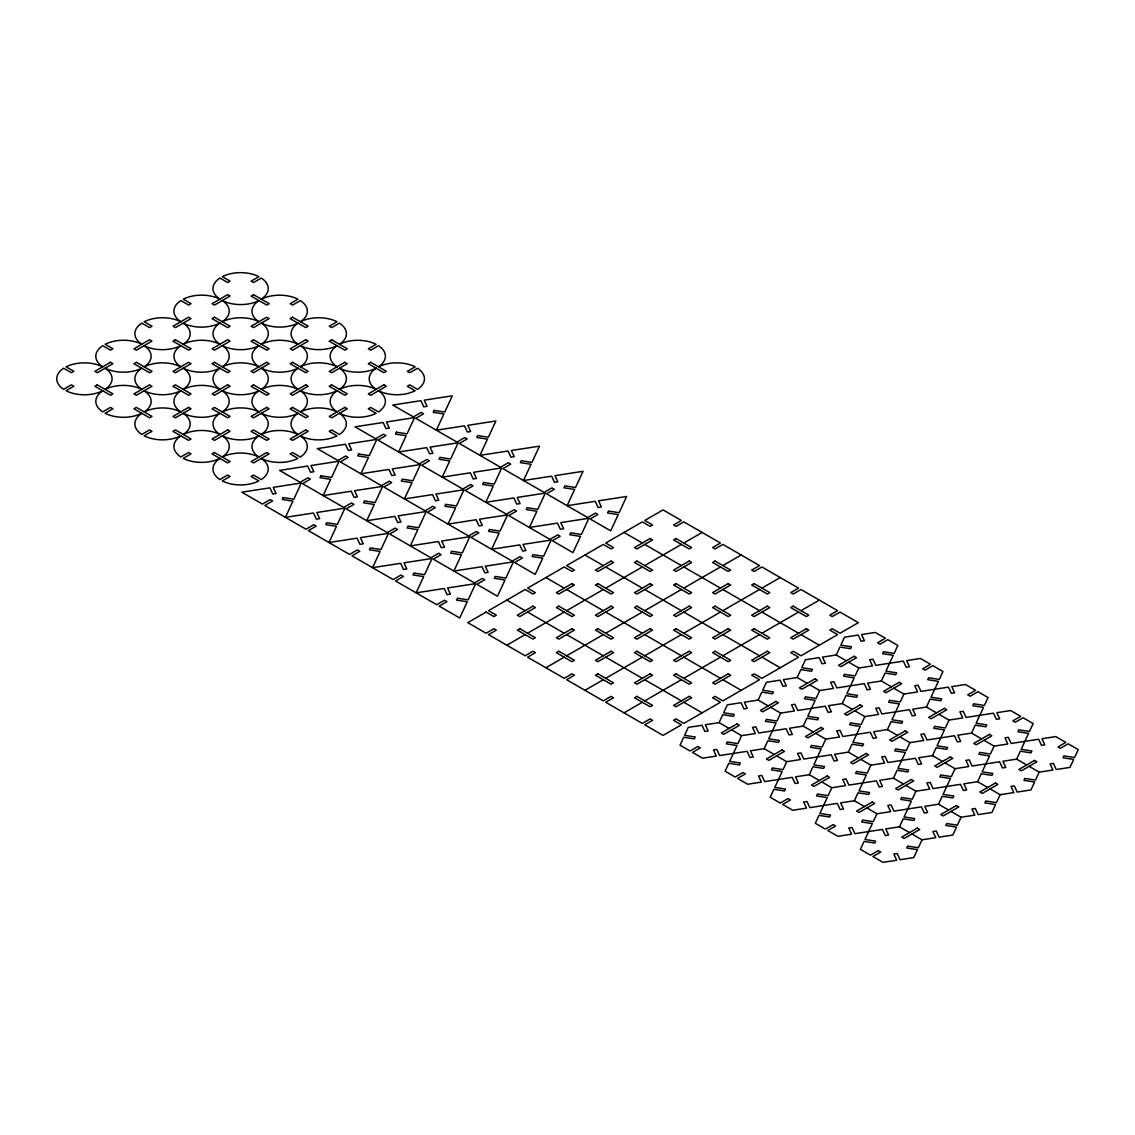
<?xml version="1.0" encoding="UTF-8"?>
<svg xmlns="http://www.w3.org/2000/svg" width="1135" height="1135" viewBox="0 0 1135 1135"><rect width="100%" height="100%" fill="white"/><g stroke="black" fill="none" stroke-linecap="round" stroke-linejoin="round"><path stroke-width="1.5" d="M774.226 754.477L764.167 748.674L750.419 750.803L753.271 756.96L749.965 757.471L747.114 751.313L719.618 755.555L716.752 749.398L713.447 749.909L716.298 756.08L702.551 758.194L692.492 752.392L700.309 747.88L697.883 746.475L690.066 750.987L680.007 745.184L683.696 737.239L694.365 738.899L695.244 736.984L684.575 735.338L688.264 727.393L702.012 725.265L704.863 731.437L708.169 730.926L705.317 724.754L719.065 722.626L722.754 714.695L733.423 716.341L734.302 714.44L723.633 712.78L727.322 704.849L741.07 702.721L743.922 708.878L747.227 708.368L744.376 702.21L758.123 700.082L768.182 705.899M813.284 731.933L803.225 726.116L789.478 728.244L792.329 734.402L789.024 734.913L786.172 728.755L758.677 733.011L755.811 726.854L752.505 727.365L755.357 733.522L741.609 735.65L737.934 743.595L727.265 741.935L726.372 743.851L737.041 745.496L729.677 761.372L740.346 763.018L739.467 764.933L728.798 763.288L725.109 771.218L735.168 777.035L742.985 772.524L745.411 773.914L737.594 778.426L747.653 784.242L761.401 782.114L758.549 775.957L761.855 775.446L764.72 781.604L792.216 777.347L795.067 783.505L798.373 782.994L795.522 776.837L809.269 774.708L819.328 780.525M758.123 700.082L761.812 692.137L772.481 693.797L773.361 691.882L762.692 690.236L766.38 682.291L780.128 680.177L782.98 686.334L786.285 685.824L783.434 679.652L797.181 677.538L807.24 683.341M764.167 748.674L767.856 740.729L778.525 742.389L779.404 740.474L768.736 738.828L776.099 722.952L765.43 721.292L766.324 719.391L776.993 721.037L780.667 713.106L794.415 710.978L791.563 704.807L794.869 704.296L797.735 710.467L825.23 706.211L828.082 712.369L831.387 711.858L828.536 705.7L842.283 703.572L852.342 709.375M797.181 677.538L800.87 669.593L811.539 671.239L812.419 669.338L801.75 667.678L805.439 659.747L819.186 657.619L822.038 663.776L825.344 663.266L822.492 657.108L836.24 654.98L846.299 660.797M858.386 757.967L848.327 752.164L834.58 754.278L837.431 760.45L834.126 760.961L831.274 754.803L803.779 759.045L800.913 752.888L797.607 753.399L800.459 759.556L786.711 761.684L783.036 769.629L772.367 767.969L771.474 769.885L782.143 771.53L774.779 787.406L785.448 789.066L784.569 790.967L773.886 789.322L770.211 797.252L780.27 803.069L788.087 798.558L790.499 799.962L782.696 804.474L792.755 810.276L806.503 808.148L803.651 801.991L806.957 801.48L809.808 807.638L837.304 803.381L840.17 809.553L843.475 809.028L840.624 802.871L854.371 800.742L864.43 806.559M803.225 726.116L806.914 718.185L817.583 719.831L818.463 717.93L807.794 716.27L815.157 700.394L804.488 698.749L805.382 696.833L816.051 698.493L819.725 690.548L833.473 688.42L830.621 682.263L833.927 681.752L836.793 687.909L864.288 683.653L867.14 689.825L870.446 689.314L867.594 683.142L881.342 681.014L891.401 686.831M836.24 654.98L839.928 647.049L850.597 648.695L851.477 646.78L840.808 645.134L844.497 637.203L858.244 635.075L861.096 641.232L864.402 640.722L861.55 634.564L875.298 632.436L885.357 638.239L877.554 642.75L879.966 644.155L887.783 639.643L897.842 645.446L894.167 653.391L883.498 651.731L882.604 653.647L893.273 655.292L885.91 671.168L896.579 672.828L895.699 674.729L885.03 673.083L881.342 681.014M809.269 774.708L812.944 766.778L823.627 768.423L824.507 766.508L813.838 764.862L821.201 748.986L810.532 747.341L811.426 745.425L822.095 747.071L825.769 739.14L839.517 737.012L836.665 730.855L839.971 730.344L842.837 736.501L870.332 732.245L873.184 738.403L876.49 737.892L873.638 731.734L887.386 729.606L897.444 735.423M842.283 703.572L845.972 695.627L856.641 697.287L857.521 695.372L846.852 693.726L854.215 677.85L843.546 676.19L844.44 674.289L855.109 675.935L858.784 668.004L872.531 665.876L869.68 659.719L872.985 659.208L875.851 665.365L903.346 661.109L906.198 667.266L909.504 666.756L906.652 660.598L920.4 658.47L930.459 664.287L922.656 668.785L925.068 670.189L932.885 665.678L942.944 671.494L939.269 679.425L928.6 677.779L927.706 679.681L938.375 681.341L931.012 697.216L941.681 698.862L940.802 700.777L930.118 699.117L926.444 707.062L912.696 709.191L915.548 715.348L912.242 715.859L909.39 709.701L881.895 713.958L879.029 707.786L875.723 708.297L878.575 714.468L864.827 716.582L854.769 710.78M903.488 784.001L893.429 778.199L879.682 780.327L882.533 786.484L879.228 786.995L876.362 780.837L848.867 785.094L846.015 778.922L842.709 779.447L845.561 785.604L831.813 787.733L828.139 795.663L817.455 794.018L816.576 795.919L827.245 797.579L819.881 813.454L830.55 815.1L829.657 817.016L818.988 815.356L815.313 823.301L825.372 829.103L833.189 824.592L835.601 825.996L827.798 830.508L837.857 836.311L851.605 834.197L848.753 828.025L852.059 827.514L854.91 833.672L882.406 829.43L885.272 835.587L888.577 835.076L885.726 828.919L899.473 826.791L909.532 832.593M848.327 752.164L852.002 744.219L862.685 745.865L863.565 743.964L852.896 742.318L860.259 726.443L849.59 724.783L850.484 722.881L861.153 724.527L864.827 716.582M854.371 800.742L858.046 792.812L868.715 794.457L869.609 792.556L858.94 790.896L866.303 775.021L855.634 773.375L856.514 771.459L867.197 773.119L870.871 765.174L884.619 763.046L881.767 756.889L885.073 756.378L887.925 762.536L915.42 758.279L918.286 764.451L921.592 763.94L918.74 757.769L932.488 755.64L942.547 761.457M887.386 729.606L891.06 721.676L901.743 723.321L902.623 721.406L891.954 719.76L899.317 703.884L888.648 702.239L889.542 700.323L900.211 701.983L903.886 694.038L917.633 691.91L914.782 685.753L918.087 685.242L920.953 691.399L948.449 687.143L951.3 693.315L954.606 692.79L951.754 686.632L965.502 684.504L975.561 690.321L967.758 694.833L970.17 696.223L977.987 691.712L988.046 697.528L984.371 705.459L973.688 703.813L972.808 705.729L983.478 707.375L976.114 723.25L986.783 724.896L985.889 726.811L975.22 725.166L971.546 733.096L957.798 735.225L960.65 741.382L957.344 741.893L954.478 735.735L926.983 739.992L924.131 733.834L920.825 734.345L923.677 740.502L909.929 742.631L899.871 736.814M948.59 810.05L938.531 804.233L924.784 806.361L927.635 812.518L924.33 813.029L921.464 806.871L893.969 811.128L891.117 804.97L887.811 805.481L890.663 811.639L876.915 813.767L873.226 821.697L862.557 820.052L861.678 821.967L872.347 823.613L864.983 839.489L875.653 841.134L874.759 843.05L864.09 841.404L860.415 849.335L870.474 855.152L878.291 850.64L880.703 852.03L872.9 856.542L882.959 862.359L896.707 860.231L893.841 854.073L897.161 853.563L900.012 859.72L913.76 857.592L917.449 849.647L906.78 848.001L907.659 846.086L918.328 847.746L922.017 839.801L935.765 837.673L932.899 831.515L936.219 831.004L939.071 837.162L952.818 835.034L956.507 827.103L945.838 825.457L946.718 823.542L957.387 825.188L961.075 817.257L974.823 815.129L971.957 808.971L975.277 808.461L978.129 814.618L991.876 812.49L995.565 804.559L984.896 802.899L985.776 800.998L996.445 802.644L1000.134 794.699L1013.881 792.585L1011.015 786.413L1014.335 785.902L1017.187 792.06L1030.935 789.946L1034.623 782.001L1023.954 780.355L1024.834 778.44L1035.503 780.086L1039.192 772.155L1052.939 770.027L1050.074 763.869L1053.393 763.358L1056.245 769.516L1069.993 767.388L1073.682 759.457L1063.013 757.797L1063.892 755.896L1074.561 757.542L1078.25 749.611L1068.191 743.794L1060.374 748.306L1057.948 746.901L1065.765 742.389L1055.706 736.587L1041.958 738.715L1044.81 744.872L1041.504 745.383L1038.639 739.225L1011.143 743.482L1008.291 737.31L1004.986 737.835L1007.837 743.992L994.09 746.121L984.031 740.304M893.429 778.199L897.104 770.254L907.773 771.913L908.667 769.998L897.998 768.352L905.361 752.477L894.692 750.831L895.572 748.916L906.255 750.561L909.929 742.631M899.473 826.791L903.148 818.846L913.817 820.506L914.711 818.59L904.042 816.945L911.405 801.069L900.736 799.409L901.616 797.508L912.285 799.153L915.973 791.223L929.721 789.095L926.869 782.923L930.175 782.412L933.027 788.584L960.522 784.328L963.388 790.485L966.694 789.974L963.842 783.817L977.59 781.689L987.649 787.491M932.488 755.64L936.162 747.71L946.831 749.355L947.725 747.454L937.056 745.794L944.419 729.918L933.75 728.273L934.63 726.357L945.313 728.017L948.988 720.072L962.735 717.944L959.884 711.787L963.189 711.276L966.041 717.433L993.536 713.191L996.402 719.349L999.708 718.838L996.856 712.681L1010.604 710.553L1020.663 716.355L1012.846 720.867L1015.272 722.271L1023.089 717.76L1033.148 723.562L1029.459 731.508L1018.79 729.848L1017.911 731.763L1028.58 733.409L1021.216 749.284L1031.885 750.944L1030.991 752.845L1020.322 751.2L1016.648 759.131L1002.9 761.259L1005.752 767.43L1002.446 767.941L999.58 761.769L972.085 766.026L969.233 759.868L965.928 760.379L968.779 766.536L955.032 768.665L944.973 762.862M938.531 804.233L942.206 796.302L952.875 797.948L953.769 796.032L943.1 794.386L950.463 778.511L939.794 776.865L940.674 774.95L951.343 776.61L955.032 768.665M977.59 781.689L981.264 773.744L991.933 775.404L992.827 773.488L982.158 771.843L989.521 755.967L978.852 754.307L979.732 752.406L990.401 754.051L994.09 746.121M506.834 645.205L525.15 634.621M527.576 633.231L564.208 612.077M566.635 610.673L603.267 589.519M605.693 588.129L642.325 566.975M644.751 565.57L681.383 544.417M683.809 543.027L702.125 532.443M545.892 667.749L564.208 657.179M566.635 655.775L603.267 634.621M605.693 633.231L642.325 612.077M644.751 610.673L681.383 589.519M683.809 588.129L720.441 566.975M722.867 565.57L741.183 555.001M584.951 690.293L603.267 679.723M605.693 678.319L642.325 657.179M644.751 655.775L681.383 634.621M683.809 633.231L720.441 612.077M722.867 610.673L759.499 589.519M761.925 588.129L780.242 577.545M624.009 712.851L642.325 702.267M644.751 700.877L681.383 679.723M683.809 678.319L720.441 657.179M722.867 655.775L759.499 634.621M761.925 633.231L798.558 612.077M800.984 610.673L819.3 600.103M624.009 532.443L642.325 543.027M644.751 544.417L681.383 565.57M683.809 566.975L720.441 588.129M722.867 589.519L759.499 610.673M761.925 612.077L798.558 633.231M800.984 634.621L819.3 645.205M848.725 662.187L858.784 668.004M893.827 688.236L903.886 694.038M926.444 707.062L936.503 712.865M938.929 714.27L948.988 720.072M971.546 733.096L981.605 738.913M1016.648 759.131L1026.707 764.947M1029.133 766.338L1039.192 772.155M584.951 555.001L603.267 565.57M605.693 566.975L642.325 588.129M644.751 589.519L681.383 610.673M683.809 612.077L720.441 633.231M722.867 634.621L759.499 655.775M761.925 657.179L780.242 667.749M809.666 684.745L819.725 690.548M990.075 788.896L1000.134 794.699M545.892 577.545L564.208 588.129M566.635 589.519L603.267 610.673M605.693 612.077L642.325 633.231M644.751 634.621L681.383 655.775M683.809 657.179L720.441 678.319M722.867 679.723L741.183 690.293M770.608 707.289L780.667 713.106M815.71 733.323L825.769 739.14M860.812 759.372L870.871 765.174M905.914 785.406L915.973 791.223M951.017 811.44L961.075 817.257M506.834 600.103L525.15 610.673M527.576 612.077L564.208 633.231M566.635 634.621L603.267 655.775M605.693 657.179L642.325 678.319M644.751 679.723L681.383 700.877M683.809 702.267L702.125 712.851M719.065 722.626L729.124 728.443M731.55 729.833L741.609 735.65M776.652 755.882L786.711 761.684M821.754 781.916L831.813 787.733M866.856 807.95L876.915 813.767M911.958 833.998L922.017 839.801M219.92 458.426A27.623 15.947 0 0 0 219.878 479.537L227.653 475.04L230.079 476.445L222.304 480.928A27.623 15.947 0 0 0 258.865 480.956L251.09 476.459L253.516 475.068L261.291 479.552A27.623 15.947 0 0 0 261.32 458.455A27.623 15.947 0 0 0 297.923 458.398L290.149 453.915L292.575 452.524L300.349 457.008A27.623 15.947 0 0 0 300.378 435.897A27.623 15.947 0 0 0 336.981 435.854L329.207 431.371L331.633 429.966L339.408 434.45A27.623 15.947 0 0 0 339.436 413.353M261.405 434.478A27.623 15.947 0 0 1 297.966 434.492A27.623 15.947 0 0 1 298.037 413.324M337.024 411.948A27.623 15.947 0 0 0 300.463 411.934A27.623 15.947 0 0 0 300.378 390.795M378.494 390.795A27.623 15.947 0 0 1 378.466 411.906L370.691 407.422L368.265 408.813L376.04 413.31A27.623 15.947 0 0 1 339.478 413.282M337.052 411.877A27.623 15.947 0 0 1 337.095 390.78M339.521 389.376A27.623 15.947 0 0 1 376.082 389.404M378.537 390.738A27.623 15.947 0 0 0 415.098 390.752L407.323 386.269L409.749 384.864L417.524 389.362A27.623 15.947 0 0 0 417.552 368.251L409.778 372.734L407.366 371.344L415.14 366.846A27.623 15.947 0 0 0 378.579 366.832M376.111 389.333A27.623 15.947 0 0 1 376.153 368.222M378.466 366.804A27.623 15.947 0 0 0 378.494 345.693L370.719 350.19L368.308 348.786L376.082 344.302A27.623 15.947 0 0 0 339.521 344.274A27.623 15.947 0 0 0 339.436 323.149L331.661 327.632L329.249 326.242L337.024 321.744A27.623 15.947 0 0 0 300.463 321.73A27.623 15.947 0 0 0 300.378 300.605L292.603 305.088L290.191 303.683L297.966 299.2A27.623 15.947 0 0 0 261.405 299.172M376.04 368.208A27.623 15.947 0 0 1 339.478 368.18A27.623 15.947 0 0 1 339.408 389.362M337.052 366.789A27.623 15.947 0 0 1 337.095 345.678M336.981 345.65A27.623 15.947 0 0 1 300.42 345.636A27.623 15.947 0 0 1 300.349 366.804A27.623 15.947 0 0 1 337.024 366.846M298.037 323.12A27.623 15.947 0 0 0 297.994 344.231A27.623 15.947 0 0 0 261.405 344.274M297.923 323.106A27.623 15.947 0 0 1 261.362 323.078A27.623 15.947 0 0 1 261.291 344.26M261.291 299.158A27.623 15.947 0 0 0 261.32 278.047L253.545 282.53L251.133 281.139L258.908 276.642A27.623 15.947 0 0 0 222.346 276.628L230.107 281.111L227.695 282.516L219.92 278.018A27.623 15.947 0 0 0 219.878 299.129A27.623 15.947 0 0 0 183.288 299.172L191.049 303.669L188.637 305.06L180.862 300.576A27.623 15.947 0 0 0 180.82 321.687M336.981 390.752A27.623 15.947 0 0 1 300.42 390.738M297.994 389.333A27.623 15.947 0 0 1 298.037 368.222M297.923 368.208A27.623 15.947 0 0 1 261.362 368.18A27.623 15.947 0 0 1 261.291 389.362M258.936 366.789A27.623 15.947 0 0 1 258.979 345.678A27.623 15.947 0 0 1 222.304 345.636A27.623 15.947 0 0 1 222.233 366.804M219.92 323.12A27.623 15.947 0 0 0 219.878 344.231L212.075 348.786L214.487 350.19L230.079 341.138L227.653 339.748L219.878 344.231A27.623 15.947 0 0 0 183.288 344.274A27.623 15.947 0 0 0 183.203 323.149L191.02 318.594L188.594 317.19L173.017 326.242L175.428 327.632L183.203 323.149A27.623 15.947 0 0 0 219.807 323.106M222.346 321.73A27.623 15.947 0 0 1 258.908 321.744L266.711 317.19L269.137 318.594L253.545 327.632L251.133 326.242L258.908 321.744A27.623 15.947 0 0 1 258.979 300.576A27.623 15.947 0 0 1 222.304 300.534L214.487 305.088L212.075 303.683L227.653 294.646L230.079 296.036L222.304 300.534A27.623 15.947 0 0 1 222.233 321.702M297.923 413.31A27.623 15.947 0 0 1 261.362 413.282M261.405 389.376A27.623 15.947 0 0 1 297.966 389.404M222.304 390.738A27.623 15.947 0 0 0 258.865 390.752A27.623 15.947 0 0 0 258.936 411.877A27.623 15.947 0 0 0 222.346 411.934M219.878 389.333A27.623 15.947 0 0 1 219.92 368.222M222.346 366.832A27.623 15.947 0 0 1 258.908 366.846M219.807 368.208A27.623 15.947 0 0 1 183.246 368.18A27.623 15.947 0 0 1 183.175 389.362M180.862 345.678A27.623 15.947 0 0 0 180.82 366.789L188.594 362.292L191.02 363.697L175.428 372.734L173.017 371.344L180.791 366.846A27.623 15.947 0 0 0 144.23 366.832A27.623 15.947 0 0 0 144.145 345.693L151.962 341.138L149.536 339.748L133.958 348.786L136.37 350.19L144.145 345.693A27.623 15.947 0 0 0 180.749 345.65M180.791 321.744A27.623 15.947 0 0 0 144.23 321.73L151.991 326.213L149.579 327.618L141.804 323.12A27.623 15.947 0 0 0 141.761 344.231A27.623 15.947 0 0 0 105.172 344.274L112.932 348.771L110.521 350.162L102.746 345.678A27.623 15.947 0 0 0 102.703 366.789M261.32 413.353A27.623 15.947 0 0 1 261.291 434.45M222.261 390.795A27.623 15.947 0 0 1 222.233 411.906M183.246 413.282A27.623 15.947 0 0 0 219.807 413.31L212.032 408.813L214.458 407.422L230.107 416.417L227.695 417.808L219.92 413.324A27.623 15.947 0 0 0 219.878 434.435A27.623 15.947 0 0 0 183.288 434.478L175.4 429.966L172.974 431.371L188.637 440.366L191.049 438.961L183.288 434.478A27.623 15.947 0 0 0 183.203 413.353M180.82 411.877A27.623 15.947 0 0 1 180.862 390.78L188.637 395.264L191.049 393.859L175.4 384.864L172.974 386.269L180.749 390.752A27.623 15.947 0 0 1 144.188 390.738M183.288 389.376A27.623 15.947 0 0 1 219.85 389.404M219.807 458.398A27.623 15.947 0 0 1 183.246 458.384L191.02 453.887L188.594 452.496L180.82 456.979A27.623 15.947 0 0 1 180.862 435.868M180.749 435.854A27.623 15.947 0 0 1 144.188 435.826L151.962 431.343L149.536 429.952L141.761 434.435A27.623 15.947 0 0 1 141.804 413.324M180.791 411.948A27.623 15.947 0 0 0 144.23 411.934L136.342 407.422L133.916 408.813L149.579 417.808L151.991 416.417L144.23 411.934A27.623 15.947 0 0 0 144.145 390.795M141.691 413.31A27.623 15.947 0 0 1 105.129 413.282L112.904 408.799L110.478 407.394L102.703 411.877A27.623 15.947 0 0 1 102.746 390.78A27.623 15.947 0 0 1 66.071 390.738L73.846 386.24L71.42 384.85L63.645 389.333A27.623 15.947 0 0 1 63.688 368.222L71.462 372.72L73.874 371.315L66.114 366.832A27.623 15.947 0 0 1 102.675 366.846M283.14 497.57L282.26 499.471L292.929 501.131L285.396 517.361L313.515 513.006L316.367 519.163L319.673 518.652L316.821 512.495L344.926 508.154L337.393 524.37L326.724 522.724L325.844 524.64L336.513 526.285L328.98 542.516L357.085 538.174L359.951 544.332L363.257 543.821L360.391 537.649L388.51 533.308L380.977 549.539L370.308 547.893L369.414 549.794L380.097 551.454L372.564 567.684L400.669 563.329L403.535 569.486L406.841 568.976L403.975 562.818L432.094 558.463L424.561 574.693L413.892 573.047L412.998 574.963L423.667 576.608L416.134 592.839L444.253 588.483L447.105 594.655L450.411 594.144L447.559 587.973L475.664 583.631L468.131 599.862L457.462 598.202L456.582 600.117L467.251 601.763L459.718 617.993L439.146 606.118L446.949 601.607L444.523 600.216L436.72 604.714L395.562 580.964L403.365 576.452L400.953 575.048L393.136 579.559L351.978 555.795L359.795 551.284L357.369 549.893L349.552 554.405L308.394 530.641L316.211 526.129L313.785 524.725L305.982 529.236L264.824 505.472L272.627 500.961L270.215 499.57L262.398 504.082L241.812 492.193L269.931 487.851L272.783 494.009L276.103 493.498L273.237 487.341L301.342 482.985L293.823 499.216L283.14 497.57M320.893 475.778L319.999 477.679L330.668 479.339L323.135 495.569L351.254 491.214L354.106 497.385L357.411 496.86L354.56 490.703L382.665 486.362L375.132 502.592L364.463 500.932L363.583 502.848L374.252 504.493L366.719 520.724L394.824 516.382L397.69 522.54L400.995 522.029L398.144 515.872L426.249 511.516L418.716 527.747L408.047 526.101L407.167 528.002L417.836 529.662L410.302 545.892L438.408 541.537L441.274 547.694L444.579 547.183L441.714 541.026L469.833 536.685L462.3 552.915L451.631 551.255L450.737 553.171L461.406 554.816L453.872 571.047L481.992 566.706L484.844 572.863L488.163 572.352L485.298 566.195L513.417 561.839L505.884 578.07L495.201 576.424L494.321 578.325L504.99 579.985L497.456 596.216L476.884 584.326L484.688 579.815L482.276 578.424L474.458 582.936L433.3 559.172L441.118 554.66L438.692 553.256L430.874 557.767L389.716 534.003L397.534 529.492L395.108 528.101L387.305 532.613L346.147 508.849L353.95 504.337L351.524 502.933L343.721 507.444L302.563 483.68L310.366 479.169L307.954 477.778L300.137 482.29L279.565 470.401L307.67 466.059L310.536 472.217L313.842 471.706L310.976 465.549L339.095 461.193L331.562 477.424L320.893 475.778M358.632 453.986L357.738 455.901L368.407 457.547L360.887 473.777L388.993 469.422L391.845 475.593L395.164 475.083L392.299 468.911L420.418 464.57L412.885 480.8L402.216 479.14L401.322 481.056L411.991 482.701L404.457 498.932L432.577 494.59L435.429 500.748L438.734 500.237L435.883 494.08L463.988 489.724L456.454 505.955L445.785 504.309L444.906 506.21L455.575 507.87L448.041 524.1L476.147 519.745L479.013 525.916L482.318 525.391L479.467 519.234L507.572 514.893L500.038 531.123L489.369 529.463L488.476 531.379L499.159 533.024L491.625 549.255L519.731 544.913L522.597 551.071L525.902 550.56L523.036 544.403L551.156 540.047L543.622 556.278L532.953 554.632L532.06 556.533L542.729 558.193L535.195 574.423L514.623 562.534L522.426 558.023L520.014 556.632L512.197 561.144L471.039 537.38L478.856 532.868L476.43 531.464L468.613 535.975L427.455 512.211L435.272 507.7L432.846 506.309L425.043 510.821L383.885 487.057L391.688 482.545L389.277 481.155L381.459 485.652L340.301 461.888L348.119 457.391L345.693 455.986L337.875 460.498L317.303 448.623L345.409 444.267L348.275 450.425L351.58 449.914L348.715 443.757L376.834 439.401L369.301 455.632L358.632 453.986M396.37 432.194L395.477 434.109L406.16 435.755L398.626 451.985L426.732 447.644L429.598 453.801L432.903 453.291L430.037 447.133L458.157 442.778L450.623 459.008L439.954 457.362L439.061 459.264L449.73 460.923L442.196 477.154L470.316 472.798L473.167 478.956L476.487 478.445L473.621 472.288L501.727 467.932L494.207 484.163L483.524 482.517L482.645 484.432L493.314 486.078L485.78 502.308L513.9 497.953L516.751 504.124L520.057 503.614L517.205 497.442L545.311 493.101L537.777 509.331L527.108 507.671L526.229 509.587L536.898 511.232L529.364 527.463L557.469 523.121L560.335 529.279L563.641 528.768L560.775 522.611L588.895 518.255L581.361 534.486L570.692 532.84L569.798 534.755L580.482 536.401L572.948 552.631L552.362 540.742L560.179 536.245L557.753 534.84L549.936 539.352L508.778 515.588L516.595 511.076L514.169 509.686L506.366 514.183L465.208 490.433L473.011 485.922L470.599 484.517L462.782 489.029L421.624 465.265L429.441 460.753L427.015 459.363L419.198 463.874L378.04 440.11L385.857 435.599L383.431 434.194L375.628 438.706L355.042 426.831L383.148 422.475L386.013 428.633L389.319 428.122L386.467 421.965L414.573 417.623L407.039 433.854L396.37 432.194M434.109 410.402L433.23 412.317L443.898 413.963L436.365 430.193L464.47 425.852L467.336 432.009L470.642 431.499L467.776 425.341L495.896 420.986L488.362 437.216L477.693 435.57L476.799 437.472L487.483 439.131L479.949 455.362L508.054 451.006L510.92 457.164L514.226 456.653L511.36 450.496L539.48 446.154L531.946 462.385L521.277 460.725L520.383 462.64L531.052 464.286L523.519 480.516L551.638 476.175L554.49 482.332L557.796 481.822L554.944 475.664L583.049 471.309L575.516 487.539L564.847 485.894L563.967 487.795L574.636 489.455L567.103 505.685L595.208 501.329L598.074 507.487L601.38 506.976L598.528 500.819L626.634 496.463L619.1 512.694L608.431 511.048L607.551 512.963L618.22 514.609L610.687 530.84L590.101 518.965L597.918 514.453L595.492 513.048L587.689 517.56L546.531 493.796L554.334 489.284L551.908 487.894L544.105 492.406L502.947 468.641L510.75 464.13L508.338 462.725L500.521 467.237L459.363 443.473L467.18 438.961L464.754 437.571L456.937 442.083L415.779 418.318L423.596 413.807L421.17 412.402L413.367 416.914L392.781 405.039L420.901 400.683L423.752 406.855L427.058 406.33L424.206 400.173L452.312 395.831L444.778 412.062L434.109 410.402M110.478 362.292L94.9 371.344L97.312 372.734L112.904 363.697L110.478 362.292M97.284 384.864L94.858 386.269L110.521 395.264L112.932 393.859L105.172 389.376A27.623 15.947 0 0 1 141.733 389.404L133.958 393.888L136.37 395.292L151.962 386.24L149.536 384.85L141.761 389.333A27.623 15.947 0 0 1 141.804 368.222L149.579 372.72L151.991 371.315L136.342 362.32L133.916 363.711L141.691 368.208A27.623 15.947 0 0 1 105.129 368.18A27.623 15.947 0 0 1 105.058 389.362L97.284 384.864M175.4 339.762L172.974 341.167L188.637 350.162L191.049 348.771L175.4 339.762M214.458 317.218L212.032 318.609L227.695 327.618L230.107 326.213L214.458 317.218M253.516 294.674L251.09 296.065L266.753 305.06L269.165 303.669L253.516 294.674M214.458 362.32L212.032 363.711L227.695 372.72L230.107 371.315L214.458 362.32M253.516 339.762L251.09 341.167L266.753 350.162L269.165 348.771L253.516 339.762M292.575 317.218L290.149 318.609L305.812 327.618L308.223 326.213L292.575 317.218M188.594 407.394L173.017 416.431L175.428 417.836L191.02 408.799L188.594 407.394M227.653 384.85L212.075 393.888L214.487 395.292L230.079 386.24L227.653 384.85M266.711 362.292L251.133 371.344L253.545 372.734L269.137 363.697L266.711 362.292M305.769 339.748L290.191 348.786L292.603 350.19L308.195 341.138L305.769 339.748M253.516 384.864L251.09 386.269L266.753 395.264L269.165 393.859L253.516 384.864M292.575 362.32L290.149 363.711L305.812 372.72L308.223 371.315L292.575 362.32M331.633 339.762L329.207 341.167L344.87 350.162L347.282 348.771L331.633 339.762M227.653 429.952L212.075 438.99L214.487 440.38L230.079 431.343L227.653 429.952M266.711 407.394L251.133 416.431L253.545 417.836L269.137 408.799L266.711 407.394M305.769 384.85L290.191 393.888L292.603 395.292L308.195 386.24L305.769 384.85M344.827 362.292L329.249 371.344L331.661 372.734L347.253 363.697L344.827 362.292M214.458 452.524L212.032 453.915L227.695 462.91L230.107 461.519L222.346 457.022A27.623 15.947 0 0 1 258.908 457.05A27.623 15.947 0 0 1 258.979 435.868L251.09 431.371L253.516 429.966L269.165 438.961L266.753 440.366L258.979 435.868A27.623 15.947 0 0 1 222.304 435.826A27.623 15.947 0 0 1 222.233 457.008L214.458 452.524M292.575 407.422L290.149 408.813L305.812 417.808L308.223 416.417L292.575 407.422M331.633 384.864L329.207 386.269L344.87 395.264L347.282 393.859L331.633 384.864M370.691 362.32L368.265 363.711L383.928 372.72L386.34 371.315L370.691 362.32M266.711 452.496L251.133 461.534L253.545 462.938L269.137 453.887L266.711 452.496M305.769 429.952L290.191 438.99L292.603 440.38L308.195 431.343L305.769 429.952M344.827 407.394L329.249 416.431L331.661 417.836L347.253 408.799L344.827 407.394M383.885 384.85L368.308 393.888L370.719 395.292L386.311 386.24L383.885 384.85M486.092 612.077L467.776 622.647L486.092 633.231L493.895 628.719L496.321 630.109L488.518 634.621L525.15 655.775L532.953 651.263L535.38 652.668L527.576 657.179L564.208 678.319L572.012 673.821L574.438 675.212L566.635 679.723L603.267 700.877L611.07 696.365L613.496 697.77L605.693 702.267L642.325 723.421L650.128 718.909L652.554 720.314L644.751 724.825L663.067 735.395L681.383 724.825L673.566 720.314L675.992 718.909L683.809 723.421L720.441 702.267L712.624 697.77L715.05 696.365L722.867 700.877L759.499 679.723L751.682 675.212L754.108 673.821L761.925 678.319L798.558 657.179L790.74 652.668L793.166 651.263L800.984 655.775L837.616 634.621L829.798 630.109L832.225 628.719L840.042 633.231L858.358 622.647L840.042 612.077L832.225 616.589L829.798 615.184L837.616 610.673L800.984 589.519L793.166 594.031L790.74 592.64L798.558 588.129L761.925 566.975L754.108 571.487L751.682 570.082L759.499 565.57L722.867 544.417L715.05 548.929L712.624 547.538L720.441 543.027L683.809 521.873L675.992 526.385L673.566 524.98L681.383 520.468L663.067 509.899L644.751 520.468L652.554 524.98L650.128 526.385L642.325 521.873L605.693 543.027L613.496 547.538L611.07 548.929L603.267 544.417L566.635 565.57L574.438 570.082L572.012 571.487L564.208 566.975L527.576 588.129L535.38 592.64L532.953 594.031L525.15 589.519L488.518 610.673L496.321 615.184L493.895 616.589L486.092 612.077M532.953 606.161L517.333 615.184L519.759 616.589L535.38 607.566L532.953 606.161M572.012 583.617L556.391 592.64L558.817 594.031L574.438 585.007L572.012 583.617M611.07 561.059L595.449 570.082L597.875 571.487L613.496 562.463L611.07 561.059M650.128 538.515L634.508 547.538L636.934 548.929L652.554 539.919L650.128 538.515M519.759 628.719L517.333 630.109L532.953 639.133L535.38 637.728L519.759 628.719M558.817 606.161L556.391 607.566L572.012 616.589L574.438 615.184L558.817 606.161M597.875 583.617L595.449 585.007L611.07 594.031L613.496 592.64L597.875 583.617M636.934 561.059L634.508 562.463L650.128 571.487L652.554 570.082L636.934 561.059M675.992 538.515L673.566 539.919L689.186 548.929L691.612 547.538L675.992 538.515M572.012 628.719L556.391 637.728L558.817 639.133L574.438 630.109L572.012 628.719M611.07 606.161L595.449 615.184L597.875 616.589L613.496 607.566L611.07 606.161M650.128 583.617L634.508 592.64L636.934 594.031L652.554 585.007L650.128 583.617M689.186 561.059L673.566 570.082L675.992 571.487L691.612 562.463L689.186 561.059M558.817 651.263L556.391 652.668L572.012 661.677L574.438 660.286L558.817 651.263M597.875 628.719L595.449 630.109L611.07 639.133L613.496 637.728L597.875 628.719M636.934 606.161L634.508 607.566L650.128 616.589L652.554 615.184L636.934 606.161M675.992 583.617L673.566 585.007L689.186 594.031L691.612 592.64L675.992 583.617M715.05 561.059L712.624 562.463L728.244 571.487L730.67 570.082L715.05 561.059M611.07 651.263L595.449 660.286L597.875 661.677L613.496 652.668L611.07 651.263M650.128 628.719L634.508 637.728L636.934 639.133L652.554 630.109L650.128 628.719M689.186 606.161L673.566 615.184L675.992 616.589L691.612 607.566L689.186 606.161M728.244 583.617L712.624 592.64L715.05 594.031L730.67 585.007L728.244 583.617M597.875 673.821L595.449 675.212L611.07 684.235L613.496 682.83L597.875 673.821M636.934 651.263L634.508 652.668L650.128 661.677L652.554 660.286L636.934 651.263M675.992 628.719L673.566 630.109L689.186 639.133L691.612 637.728L675.992 628.719M715.05 606.161L712.624 607.566L728.244 616.589L730.67 615.184L715.05 606.161M754.108 583.617L751.682 585.007L767.303 594.031L769.729 592.64L754.108 583.617M650.128 673.821L634.508 682.83L636.934 684.235L652.554 675.212L650.128 673.821M689.186 651.263L673.566 660.286L675.992 661.677L691.612 652.668L689.186 651.263M728.244 628.719L712.624 637.728L715.05 639.133L730.67 630.109L728.244 628.719M767.303 606.161L751.682 615.184L754.108 616.589L769.729 607.566L767.303 606.161M636.934 696.365L634.508 697.77L650.128 706.779L652.554 705.388L636.934 696.365M675.992 673.821L673.566 675.212L689.186 684.235L691.612 682.83L675.992 673.821M715.05 651.263L712.624 652.668L728.244 661.677L730.67 660.286L715.05 651.263M754.108 628.719L751.682 630.109L767.303 639.133L769.729 637.728L754.108 628.719M793.166 606.161L790.74 607.566L806.361 616.589L808.787 615.184L793.166 606.161M689.186 696.365L673.566 705.388L675.992 706.779L691.612 697.77L689.186 696.365M728.244 673.821L712.624 682.83L715.05 684.235L730.67 675.212L728.244 673.821M767.303 651.263L751.682 660.286L754.108 661.677L769.729 652.668L767.303 651.263M806.361 628.719L790.74 637.728L793.166 639.133L808.787 630.109L806.361 628.719M736.941 723.931L721.321 732.955L723.733 734.345L739.367 725.336L736.941 723.931M776 701.387L760.379 710.397L762.791 711.801L778.426 702.778L776 701.387M815.058 678.829L799.437 687.853L801.849 689.257L817.484 680.234L815.058 678.829M854.116 656.285L838.495 665.309L840.907 666.699L856.542 657.676L854.116 656.285M782.043 749.965L766.423 758.989L768.835 760.393L784.469 751.37L782.043 749.965M821.102 727.422L805.481 736.445L807.893 737.835L823.528 728.812L821.102 727.422M860.16 704.878L844.539 713.887L846.951 715.291L862.586 706.268L860.16 704.878M899.218 682.319L883.597 691.343L886.009 692.733L901.644 683.724L899.218 682.319M827.145 776.014L811.525 785.023L813.937 786.427L829.557 777.404L827.145 776.014M866.204 753.456L850.583 762.479L852.995 763.883L868.615 754.86L866.204 753.456M905.262 730.912L889.641 739.935L892.053 741.325L907.674 732.302L905.262 730.912M944.32 708.353L928.7 717.377L931.111 718.781L946.732 709.758L944.32 708.353M872.247 802.048L856.613 811.071L859.039 812.461L874.659 803.452L872.247 802.048M911.306 779.504L895.671 788.513L898.097 789.917L913.718 780.894L911.306 779.504M950.364 756.946L934.729 765.969L937.155 767.359L952.776 758.35L950.364 756.946M989.422 734.402L973.787 743.411L976.214 744.815L991.834 735.792L989.422 734.402M917.35 828.082L901.715 837.105L904.141 838.51L919.761 829.486L917.35 828.082M956.408 805.538L940.773 814.561L943.199 815.952L958.82 806.928L956.408 805.538M995.466 782.98L979.831 792.003L982.257 793.408L997.878 784.384L995.466 782.98M1034.524 760.436L1018.889 769.459L1021.316 770.849L1036.936 761.84L1034.524 760.436"/></g></svg>
